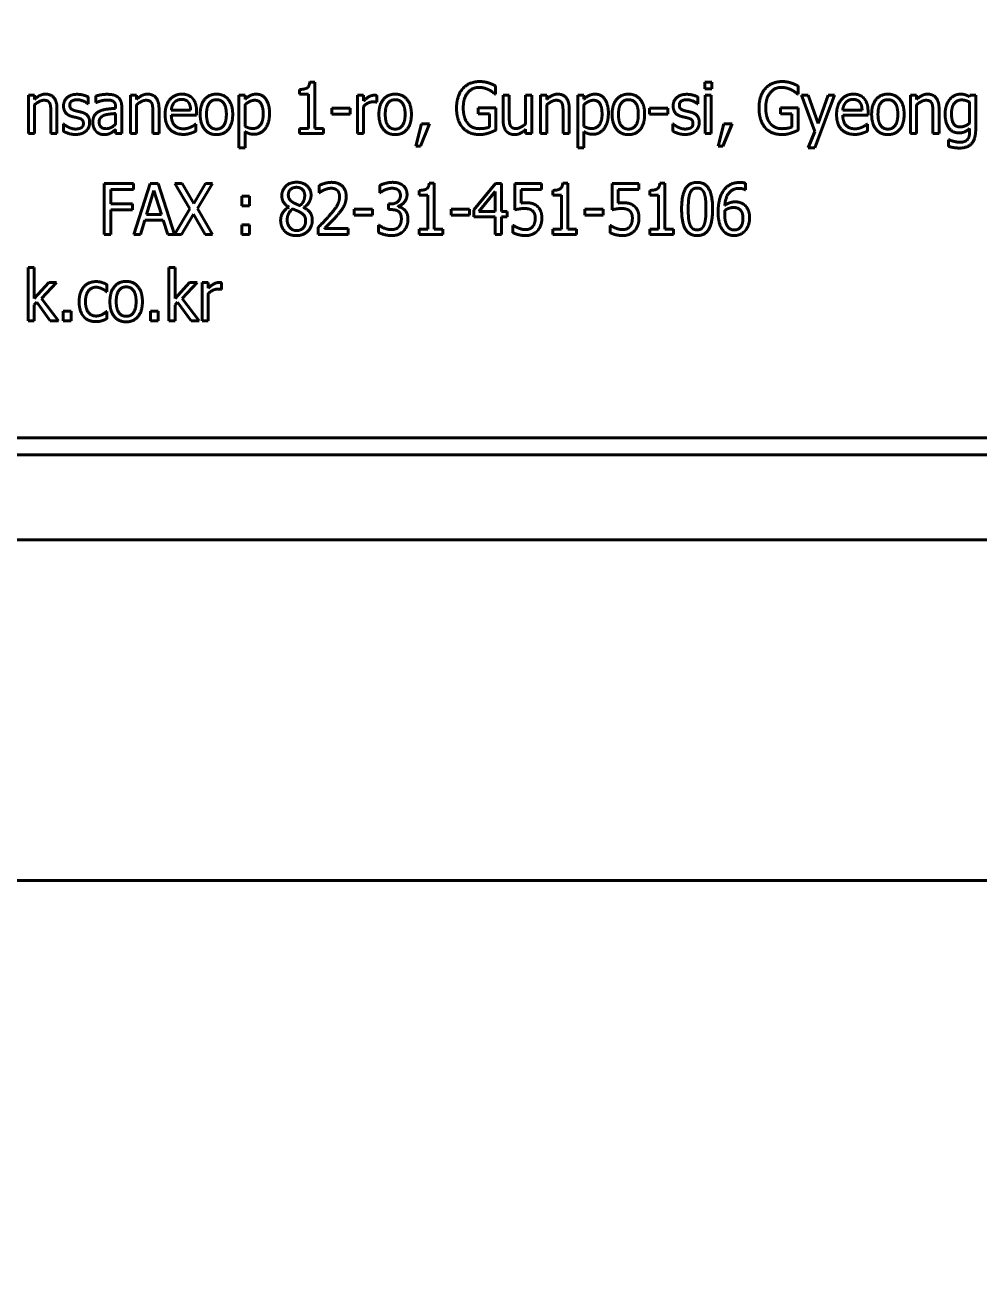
# Model space of a CAD drawing. Header units: millimetres. Extents: x 0 to 4756, y 0 to 3364.
# Drawn here: x 1143.1 to 1199.1, y 795.3 to 869 of the extents above; entities that cross this region are included whole.
import ezdxf

# ---------------------------------------------------------------- set-up
doc = ezdxf.new("R2010")
doc.units = ezdxf.units.MM
doc.header["$LTSCALE"] = 4
doc.layers.add('가시적인 것(ISO)', color=3, linetype='Continuous', lineweight=40)
doc.layers.add('치수(ISO)', color=2, linetype='Continuous', lineweight=25)
doc.styles.add('치수 텍스트_PSTEK_POSCO', font='isocp.shx')
doc.dimstyles.new('치수_PSTEK_POSCO', dxfattribs={"dimscale": 4, "dimtxt": 5, "dimasz": 2.5, "dimexe": 2, "dimexo": 2.5, "dimgap": 1, "dimtad": 1, "dimrnd": 1e-08, "dimdsep": 46, "dimtxsty": '치수 텍스트_PSTEK_POSCO', "dimcen": 0.09, "dimdle": 10, "dimclrd": 7, "dimclre": 7, "dimclrt": 2, "dimadec": 1, "dimazin": 2, "dimtfac": 1, "dimtmove": 0, "dimatfit": 3, "dimfxl": 0, "dimtolj": 1, "dimlwd": -1, "dimlwe": -1, "dimarcsym": 0})

# ---------------------------------------------------------------- blocks, each defined once
blk = doc.blocks.new('*D24')
at = {"layer": 'Defpoints', "color": 0}
for p in [(2145.269, 987.571), (768.269, 528.821), (2145.269, 290.288)]:
    blk.add_point(p, dxfattribs=at)
at = {"layer": '치수(ISO)', "color": 7}
for p, q in [((2145.269, 977.571), (2145.269, 282.288)), ((768.269, 518.821), (768.269, 282.288)), ((778.269, 290.288), (2135.269, 290.288))]:
    blk.add_line(p, q, dxfattribs=at)
for points in [[(778.269, 291.954), (778.269, 288.621), (768.269, 290.288)], [(2135.269, 291.954), (2135.269, 288.621), (2145.269, 290.288)]]:
    blk.add_solid(points, dxfattribs=at)
at = {"layer": '치수(ISO)', "color": 2, "insert": (1433.769, 304.288), "char_height": 20, "attachment_point": 4, "style": '치수 텍스트_PSTEK_POSCO'}
blk.add_mtext('\\A1;1377', dxfattribs=at)

msp = doc.modelspace()

# ---------------------------------------------------------------- linework, layer by layer
at = {"layer": '가시적인 것(ISO)'}
for p, q in [((1159.7651, 865.6891), (1160.0617, 865.6891)), ((1160.0617, 865.6891), (1160.0617, 862.9857)), ((1182.9556, 865.305), (1182.9556, 865.6989)), ((1182.9556, 865.6989), (1183.364, 865.6989)), ((1183.364, 865.6989), (1183.364, 865.305)), ((1143.2506, 864.9306), (1143.6104, 864.9306)), ((1143.2506, 862.6794), (1143.2506, 864.9306)), ((1143.6104, 864.9306), (1143.6104, 864.6802)), ((1146.7708, 864.8212), (1146.7708, 864.4152)), ((1147.2084, 864.4955), (1147.2084, 864.882)), ((1149.2408, 864.9306), (1149.6006, 864.9306)), ((1149.2408, 862.6794), (1149.2408, 864.9306)), ((1149.6006, 864.9306), (1149.6006, 864.6802)), ((1155.6152, 864.9306), (1155.975, 864.9306)), ((1155.6152, 861.8504), (1155.6152, 864.9306)), ((1155.975, 864.9306), (1155.975, 864.6948)), ((1159.1768, 864.9963), (1159.1768, 865.271)), ((1159.6946, 864.9963), (1159.1768, 864.9963)), ((1159.6946, 862.9857), (1159.6946, 864.9963)), ((1162.5682, 864.9306), (1162.928, 864.9306)), ((1162.5682, 862.6794), (1162.5682, 864.9306)), ((1162.928, 864.9306), (1162.928, 864.5951)), ((1163.7011, 864.9185), (1163.7011, 864.5246)), ((1170.676, 864.9938), (1170.6444, 864.9938)), ((1170.676, 865.4752), (1170.676, 864.9938)), ((1171.1209, 863.4695), (1171.1209, 864.9306)), ((1171.1209, 864.9306), (1171.4807, 864.9306)), ((1171.4807, 864.9306), (1171.4807, 863.647)), ((1172.441, 863.2483), (1172.441, 864.9306)), ((1172.441, 864.9306), (1172.8008, 864.9306)), ((1172.8008, 864.9306), (1172.8008, 862.6794)), ((1173.3211, 862.6794), (1173.3211, 864.9306)), ((1173.3211, 864.9306), (1173.6809, 864.9306)), ((1173.6809, 864.9306), (1173.6809, 864.6802)), ((1175.5066, 861.8504), (1175.5066, 864.9306)), ((1175.5066, 864.9306), (1175.8664, 864.9306)), ((1175.8664, 864.9306), (1175.8664, 864.6948)), ((1182.5569, 864.8212), (1182.5569, 864.4152)), ((1183.364, 865.305), (1182.9556, 865.305)), ((1182.9775, 862.6794), (1182.9775, 864.9306)), ((1182.9775, 864.9306), (1183.3373, 864.9306)), ((1183.3373, 864.9306), (1183.3373, 862.6794)), ((1188.4329, 864.9938), (1188.4013, 864.9938)), ((1188.4329, 865.4752), (1188.4329, 864.9938)), ((1189.4199, 862.7912), (1188.6444, 864.9306)), ((1188.6444, 864.9306), (1189.0334, 864.9306)), ((1189.0334, 864.9306), (1189.6144, 863.2653)), ((1190.5723, 864.9306), (1189.4224, 861.8504)), ((1189.6144, 863.2653), (1190.1955, 864.9306)), ((1190.1955, 864.9306), (1190.5723, 864.9306)), ((1195.0334, 862.6794), (1195.0334, 864.9306)), ((1195.0334, 864.9306), (1195.3932, 864.9306)), ((1195.3932, 864.9306), (1195.3932, 864.6802)), ((1198.505, 864.8358), (1198.5269, 864.9306)), ((1198.5269, 864.9306), (1198.8648, 864.9306)), ((1198.8648, 864.9306), (1198.8648, 862.9371)), ((1143.6104, 864.3617), (1143.6104, 862.6794)), ((1144.9305, 864.1405), (1144.9305, 862.6794)), ((1146.7708, 864.4152), (1146.7514, 864.4152)), ((1147.2303, 864.4955), (1147.2084, 864.4955)), ((1148.3754, 864.16), (1148.3754, 864.2329)), ((1148.7352, 864.2183), (1148.7352, 862.6794)), ((1149.6006, 864.3617), (1149.6006, 862.6794)), ((1150.9207, 864.1405), (1150.9207, 862.6794)), ((1155.975, 864.3788), (1155.975, 863.1)), ((1161.0585, 863.8099), (1161.0585, 864.1745)), ((1161.0585, 864.1745), (1162.1379, 864.1745)), ((1162.1379, 864.1745), (1162.1379, 863.8099)), ((1162.928, 864.2767), (1162.928, 862.6794)), ((1163.7011, 864.5246), (1163.6817, 864.5246)), ((1169.6549, 863.8391), (1169.6549, 864.1891)), ((1169.6549, 864.1891), (1170.6882, 864.1891)), ((1170.6882, 864.1891), (1170.6882, 862.8788)), ((1173.6809, 864.3617), (1173.6809, 862.6794)), ((1175.001, 864.1405), (1175.001, 862.6794)), ((1175.8664, 864.3788), (1175.8664, 863.1)), ((1179.7125, 863.8099), (1179.7125, 864.1745)), ((1179.7125, 864.1745), (1180.7919, 864.1745)), ((1180.7919, 864.1745), (1180.7919, 863.8099)), ((1182.5569, 864.4152), (1182.5374, 864.4152)), ((1187.4118, 863.8391), (1187.4118, 864.1891)), ((1187.4118, 864.1891), (1188.445, 864.1891)), ((1188.445, 864.1891), (1188.445, 862.8788)), ((1195.3932, 864.3617), (1195.3932, 862.6794)), ((1196.7133, 864.1405), (1196.7133, 862.6794)), ((1198.505, 863.2896), (1198.505, 864.5271)), ((1144.5707, 862.6794), (1144.5707, 863.963)), ((1148.3754, 863.2337), (1148.3754, 863.8585)), ((1150.5609, 862.6794), (1150.5609, 863.963)), ((1151.6428, 864.0554), (1152.7757, 864.0554)), ((1153.1258, 863.7661), (1151.6428, 863.7661)), ((1153.1258, 863.9728), (1153.1258, 863.7661)), ((1162.1379, 863.8099), (1161.0585, 863.8099)), ((1170.3138, 863.8391), (1169.6549, 863.8391)), ((1170.3138, 863.0635), (1170.3138, 863.8391)), ((1174.6412, 862.6794), (1174.6412, 863.963)), ((1180.7919, 863.8099), (1179.7125, 863.8099)), ((1188.0707, 863.8391), (1187.4118, 863.8391)), ((1188.0707, 863.0635), (1188.0707, 863.8391)), ((1191.0609, 864.0554), (1192.1938, 864.0554)), ((1192.5439, 863.7661), (1191.0609, 863.7661)), ((1192.5439, 863.9728), (1192.5439, 863.7661)), ((1196.3535, 862.6794), (1196.3535, 863.963)), ((1143.6104, 862.6794), (1143.2506, 862.6794)), ((1144.9305, 862.6794), (1144.5707, 862.6794)), ((1145.3049, 862.8156), (1145.3049, 863.241)), ((1145.3049, 863.241), (1145.3243, 863.241)), ((1148.3754, 862.6794), (1148.3754, 862.9177)), ((1148.7352, 862.6794), (1148.3754, 862.6794)), ((1149.6006, 862.6794), (1149.2408, 862.6794)), ((1150.9207, 862.6794), (1150.5609, 862.6794)), ((1153.0626, 863.2313), (1153.0844, 863.2313)), ((1153.0844, 863.2313), (1153.0844, 862.818)), ((1155.975, 862.7937), (1155.975, 861.8504)), ((1159.1768, 862.6794), (1159.1768, 862.9857)), ((1159.1768, 862.9857), (1159.6946, 862.9857)), ((1160.5674, 862.6794), (1159.1768, 862.6794)), ((1160.0617, 862.9857), (1160.5674, 862.9857)), ((1160.5674, 862.9857), (1160.5674, 862.6794)), ((1162.928, 862.6794), (1162.5682, 862.6794)), ((1165.9888, 861.9331), (1166.3243, 863.2532)), ((1166.8032, 863.2532), (1166.2684, 861.9331)), ((1166.3243, 863.2532), (1166.8032, 863.2532)), ((1172.441, 862.6794), (1172.441, 862.9274)), ((1172.8008, 862.6794), (1172.441, 862.6794)), ((1173.6809, 862.6794), (1173.3211, 862.6794)), ((1175.001, 862.6794), (1174.6412, 862.6794)), ((1175.8664, 862.7937), (1175.8664, 861.8504)), ((1181.0909, 862.8156), (1181.0909, 863.241)), ((1181.0909, 863.241), (1181.1104, 863.241)), ((1183.3373, 862.6794), (1182.9775, 862.6794)), ((1183.7457, 861.9331), (1184.0812, 863.2532)), ((1184.5601, 863.2532), (1184.0253, 861.9331)), ((1184.0812, 863.2532), (1184.5601, 863.2532)), ((1189.0382, 861.8504), (1189.4199, 862.7912)), ((1192.4807, 863.2313), (1192.5026, 863.2313)), ((1192.5026, 863.2313), (1192.5026, 862.818)), ((1195.3932, 862.6794), (1195.0334, 862.6794)), ((1196.7133, 862.6794), (1196.3535, 862.6794)), ((1198.505, 862.7815), (1198.505, 862.9784)), ((1155.975, 861.8504), (1155.6152, 861.8504)), ((1166.2684, 861.9331), (1165.9888, 861.9331)), ((1175.8664, 861.8504), (1175.5066, 861.8504)), ((1184.0253, 861.9331), (1183.7457, 861.9331)), ((1189.4224, 861.8504), (1189.0382, 861.8504)), ((1197.2749, 861.9258), (1197.2749, 862.3196)), ((1197.2749, 862.3196), (1197.2943, 862.3196)), ((1147.7068, 856.7527), (1147.7068, 859.7527)), ((1147.7068, 859.7527), (1149.4134, 859.7527)), ((1149.4134, 859.7527), (1149.4134, 859.3978)), ((1149.4402, 856.7527), (1150.4005, 859.7527)), ((1150.4005, 859.7527), (1150.8697, 859.7527)), ((1150.8697, 859.7527), (1151.8275, 856.7606)), ((1152.7319, 858.2527), (1151.8494, 859.7527)), ((1151.8494, 859.7527), (1152.2822, 859.7527)), ((1152.2822, 859.7527), (1152.9629, 858.5737)), ((1152.9629, 858.5737), (1153.6582, 859.7527)), ((1154.0666, 859.7527), (1153.1744, 858.2722)), ((1153.6582, 859.7527), (1154.0666, 859.7527)), ((1160.3267, 859.2082), (1160.3267, 859.6361)), ((1166.7789, 859.7625), (1167.0755, 859.7625)), ((1167.0755, 859.7625), (1167.0755, 857.0591)), ((1169.3972, 858.2066), (1170.6711, 859.7527)), ((1170.6711, 859.7527), (1171.0237, 859.7527)), ((1171.0237, 859.7527), (1171.0237, 858.1069)), ((1171.8162, 858.2066), (1171.8162, 859.7527)), ((1171.8162, 859.7527), (1173.3794, 859.7527)), ((1173.3794, 859.7527), (1173.3794, 859.4002)), ((1174.6193, 859.7625), (1174.9159, 859.7625)), ((1174.9159, 859.7625), (1174.9159, 857.0591)), ((1177.5172, 858.2066), (1177.5172, 859.7527)), ((1177.5172, 859.7527), (1179.0804, 859.7527)), ((1179.0804, 859.7527), (1179.0804, 859.4002)), ((1180.3203, 859.7625), (1180.6168, 859.7625)), ((1180.6168, 859.7625), (1180.6168, 857.0591)), ((1185.3429, 859.7673), (1185.3429, 859.3808)), ((1149.4134, 859.3978), (1148.0861, 859.3978)), ((1148.0861, 859.3978), (1148.0861, 858.5518)), ((1150.6241, 859.3443), (1150.1865, 857.9318)), ((1151.0642, 857.9318), (1150.6241, 859.3443)), ((1155.7732, 858.4302), (1155.7732, 859.004)), ((1155.7732, 859.004), (1156.2303, 859.004)), ((1156.2303, 859.004), (1156.2303, 858.4302)), ((1160.3486, 859.2082), (1160.3267, 859.2082)), ((1163.8835, 859.2057), (1163.8835, 859.6312)), ((1163.9053, 859.2057), (1163.8835, 859.2057)), ((1166.1906, 859.0696), (1166.1906, 859.3443)), ((1166.7084, 859.0696), (1166.1906, 859.0696)), ((1166.7084, 857.0591), (1166.7084, 859.0696)), ((1170.6566, 859.2787), (1169.6963, 858.1069)), ((1170.6566, 858.1069), (1170.6566, 859.2787)), ((1173.3794, 859.4002), (1172.1833, 859.4002)), ((1172.1833, 859.4002), (1172.1833, 858.6004)), ((1174.0309, 859.0696), (1174.0309, 859.3443)), ((1174.5488, 859.0696), (1174.0309, 859.0696)), ((1174.5488, 857.0591), (1174.5488, 859.0696)), ((1179.0804, 859.4002), (1177.8843, 859.4002)), ((1177.8843, 859.4002), (1177.8843, 858.6004)), ((1179.7319, 859.0696), (1179.7319, 859.3443)), ((1180.2497, 859.0696), (1179.7319, 859.0696)), ((1180.2497, 857.0591), (1180.2497, 859.0696)), ((1185.3429, 859.3808), (1185.3259, 859.3808)), ((1148.0861, 858.5518), (1149.3575, 858.5518)), ((1149.3575, 858.1968), (1148.0861, 858.1968)), ((1148.0861, 858.1968), (1148.0861, 856.7527)), ((1149.3575, 858.5518), (1149.3575, 858.1968)), ((1151.8275, 856.7606), (1152.7319, 858.2527)), ((1153.1744, 858.2722), (1154.0666, 856.7527)), ((1156.2303, 858.4302), (1155.7732, 858.4302)), ((1158.5423, 858.3549), (1158.5423, 858.367)), ((1159.4126, 858.35), (1159.4126, 858.3378)), ((1162.3713, 857.8832), (1162.3713, 858.2479)), ((1162.3713, 858.2479), (1163.4507, 858.2479)), ((1163.4507, 858.2479), (1163.4507, 857.8832)), ((1164.3867, 858.2138), (1164.3867, 858.5469)), ((1164.3867, 858.5469), (1164.5131, 858.5469)), ((1164.5496, 858.2138), (1164.3867, 858.2138)), ((1164.9556, 858.4205), (1164.9556, 858.3913)), ((1168.0723, 857.8832), (1168.0723, 858.2479)), ((1168.0723, 858.2479), (1169.1517, 858.2479)), ((1169.1517, 858.2479), (1169.1517, 857.8832)), ((1169.3972, 857.7835), (1169.3972, 858.2066)), ((1175.9126, 857.8832), (1175.9126, 858.2479)), ((1175.9126, 858.2479), (1176.9921, 858.2479)), ((1176.9921, 858.2479), (1176.9921, 857.8832)), ((1150.082, 857.5915), (1149.8243, 856.7527)), ((1151.1711, 857.5915), (1150.082, 857.5915)), ((1150.1865, 857.9318), (1151.0642, 857.9318)), ((1151.4288, 856.7527), (1151.1711, 857.5915)), ((1152.9386, 857.9513), (1152.2311, 856.7527)), ((1153.6339, 856.7527), (1152.9386, 857.9513)), ((1163.4507, 857.8832), (1162.3713, 857.8832)), ((1169.1517, 857.8832), (1168.0723, 857.8832)), ((1170.6566, 857.7835), (1169.3972, 857.7835)), ((1169.6963, 858.1069), (1170.6566, 858.1069)), ((1170.6566, 856.7527), (1170.6566, 857.7835)), ((1171.0237, 858.1069), (1171.3616, 858.1069)), ((1171.3616, 857.7835), (1171.0237, 857.7835)), ((1171.0237, 857.7835), (1171.0237, 856.7527)), ((1171.3616, 858.1069), (1171.3616, 857.7835)), ((1176.9921, 857.8832), (1175.9126, 857.8832)), ((1148.0861, 856.7527), (1147.7068, 856.7527)), ((1149.8243, 856.7527), (1149.4402, 856.7527)), ((1152.2311, 856.7527), (1151.4288, 856.7527)), ((1154.0666, 856.7527), (1153.6339, 856.7527)), ((1155.7732, 856.7527), (1155.7732, 857.3265)), ((1155.7732, 857.3265), (1156.2303, 857.3265)), ((1156.2303, 856.7527), (1155.7732, 856.7527)), ((1156.2303, 857.3265), (1156.2303, 856.7527)), ((1160.2684, 856.7527), (1160.2684, 857.1782)), ((1162.0285, 856.7527), (1160.2684, 856.7527)), ((1160.6258, 857.1004), (1162.0285, 857.1004)), ((1162.0285, 857.1004), (1162.0285, 856.7527)), ((1163.8057, 857.2997), (1163.8324, 857.2997)), ((1163.8057, 856.8743), (1163.8057, 857.2997)), ((1166.1906, 856.7527), (1166.1906, 857.0591)), ((1166.1906, 857.0591), (1166.7084, 857.0591)), ((1167.5812, 856.7527), (1166.1906, 856.7527)), ((1167.0755, 857.0591), (1167.5812, 857.0591)), ((1167.5812, 857.0591), (1167.5812, 856.7527)), ((1171.0237, 856.7527), (1170.6566, 856.7527)), ((1171.6995, 856.8597), (1171.6995, 857.2852)), ((1171.6995, 857.2852), (1171.7262, 857.2852)), ((1174.0309, 856.7527), (1174.0309, 857.0591)), ((1174.0309, 857.0591), (1174.5488, 857.0591)), ((1175.4215, 856.7527), (1174.0309, 856.7527)), ((1174.9159, 857.0591), (1175.4215, 857.0591)), ((1175.4215, 857.0591), (1175.4215, 856.7527)), ((1177.4005, 856.8597), (1177.4005, 857.2852)), ((1177.4005, 857.2852), (1177.4272, 857.2852)), ((1179.7319, 856.7527), (1179.7319, 857.0591)), ((1179.7319, 857.0591), (1180.2497, 857.0591)), ((1181.1225, 856.7527), (1179.7319, 856.7527)), ((1180.6168, 857.0591), (1181.1225, 857.0591)), ((1181.1225, 857.0591), (1181.1225, 856.7527)), ((1143.2408, 851.6871), (1143.2408, 854.8208)), ((1143.2408, 854.8208), (1143.6006, 854.8208)), ((1143.6006, 854.8208), (1143.6006, 852.9878)), ((1151.5018, 851.6871), (1151.5018, 854.8208)), ((1151.5018, 854.8208), (1151.8616, 854.8208)), ((1151.8616, 854.8208), (1151.8616, 852.9878)), ((1143.6006, 852.9878), (1144.4467, 853.9383)), ((1144.894, 853.9383), (1144.0164, 852.9975)), ((1144.4467, 853.9383), (1144.894, 853.9383)), ((1147.86, 853.8168), (1147.86, 853.3913)), ((1151.8616, 852.9878), (1152.7076, 853.9383)), ((1153.1549, 853.9383), (1152.2773, 852.9975)), ((1152.7076, 853.9383), (1153.1549, 853.9383)), ((1153.454, 851.6871), (1153.454, 853.9383)), ((1153.454, 853.9383), (1153.8138, 853.9383)), ((1153.8138, 853.9383), (1153.8138, 853.6028)), ((1154.5869, 853.9262), (1154.5869, 853.5323)), ((1147.86, 853.3913), (1147.8381, 853.3913)), ((1153.8138, 853.2844), (1153.8138, 851.6871)), ((1154.5869, 853.5323), (1154.5674, 853.5323)), ((1143.7416, 852.7738), (1143.6006, 852.6279)), ((1143.6006, 852.6279), (1143.6006, 851.6871)), ((1144.5391, 851.6871), (1143.7416, 852.7738)), ((1144.0164, 852.9975), (1145.0131, 851.6871)), ((1152.0026, 852.7738), (1151.8616, 852.6279)), ((1151.8616, 852.6279), (1151.8616, 851.6871)), ((1152.8, 851.6871), (1152.0026, 852.7738)), ((1152.2773, 852.9975), (1153.2741, 851.6871)), ((1143.6006, 851.6871), (1143.2408, 851.6871)), ((1145.0131, 851.6871), (1144.5391, 851.6871)), ((1145.2976, 851.6871), (1145.2976, 852.2609)), ((1145.2976, 852.2609), (1145.7546, 852.2609)), ((1145.7546, 851.6871), (1145.2976, 851.6871)), ((1145.7546, 852.2609), (1145.7546, 851.6871)), ((1147.8381, 852.239), (1147.86, 852.239)), ((1147.86, 852.239), (1147.86, 851.8135)), ((1150.4199, 851.6871), (1150.4199, 852.2609)), ((1150.4199, 852.2609), (1150.877, 852.2609)), ((1150.877, 851.6871), (1150.4199, 851.6871)), ((1150.877, 852.2609), (1150.877, 851.6871)), ((1151.8616, 851.6871), (1151.5018, 851.6871)), ((1153.2741, 851.6871), (1152.8, 851.6871)), ((1153.8138, 851.6871), (1153.454, 851.6871)), ((1234.8531, 844.8208), (1096.6853, 844.8208)), ((1095.7692, 843.8208), (1235.7692, 843.8208)), ((1245.7692, 838.8208), (1085.7692, 838.8208)), ((1430.7692, 818.8208), (900.7692, 818.8208))]:
    msp.add_line(p, q, dxfattribs=at)
for points in [[(1159.1768, 865.271), (1159.471, 865.271), (1159.7481, 865.446), (1159.7651, 865.6891)], [(1168.7579, 865.322), (1168.9329, 865.519), (1169.441, 865.7329), (1169.7449, 865.7329)], [(1169.7449, 865.7329), (1169.8883, 865.7329), (1170.1509, 865.6891), (1170.2724, 865.6502)], [(1170.2724, 865.6502), (1170.3673, 865.6211), (1170.6031, 865.5141), (1170.676, 865.4752)], [(1186.5147, 865.322), (1186.6898, 865.519), (1187.1979, 865.7329), (1187.5018, 865.7329)], [(1187.5018, 865.7329), (1187.6452, 865.7329), (1187.9078, 865.6891), (1188.0293, 865.6502)], [(1188.0293, 865.6502), (1188.1241, 865.6211), (1188.36, 865.5141), (1188.4329, 865.4752)], [(1143.6104, 864.6802), (1143.7708, 864.8334), (1144.0844, 864.9938), (1144.2595, 864.9938)], [(1144.2595, 864.9938), (1144.5755, 864.9938), (1144.9305, 864.5562), (1144.9305, 864.1405)], [(1145.3146, 864.2985), (1145.3146, 864.6024), (1145.7497, 864.9841), (1146.112, 864.9841)], [(1146.112, 864.9841), (1146.2895, 864.9841), (1146.6493, 864.8917), (1146.7708, 864.8212)], [(1147.2084, 864.882), (1147.3081, 864.9112), (1147.6801, 864.9841), (1147.86, 864.9841)], [(1147.86, 864.9841), (1148.0812, 864.9841), (1148.3826, 864.9112), (1148.5042, 864.8164)], [(1148.5042, 864.8164), (1148.6209, 864.724), (1148.7352, 864.4298), (1148.7352, 864.2183)], [(1149.6006, 864.6802), (1149.7611, 864.8334), (1150.0747, 864.9938), (1150.2497, 864.9938)], [(1150.2497, 864.9938), (1150.5658, 864.9938), (1150.9207, 864.5562), (1150.9207, 864.1405)], [(1151.2781, 863.7929), (1151.2781, 864.3423), (1151.8251, 864.9938), (1152.2676, 864.9938)], [(1152.2676, 864.9938), (1152.4669, 864.9938), (1152.7732, 864.8723), (1152.8875, 864.7434)], [(1153.3373, 863.805), (1153.3373, 864.369), (1153.8624, 864.9938), (1154.2927, 864.9938)], [(1154.2927, 864.9938), (1154.7254, 864.9938), (1155.2457, 864.3715), (1155.2457, 863.805)], [(1155.975, 864.6948), (1156.1087, 864.8237), (1156.4369, 864.9938), (1156.629, 864.9938)], [(1156.629, 864.9938), (1156.9985, 864.9938), (1157.4094, 864.3812), (1157.4094, 863.8658)], [(1162.928, 864.5951), (1163.125, 864.7799), (1163.4191, 864.9306), (1163.5553, 864.9306)], [(1163.5553, 864.9306), (1163.6112, 864.9306), (1163.6671, 864.9258), (1163.7011, 864.9185)], [(1163.83, 863.805), (1163.83, 864.369), (1164.3551, 864.9938), (1164.7854, 864.9938)], [(1164.7854, 864.9938), (1165.2181, 864.9938), (1165.7384, 864.3715), (1165.7384, 863.805)], [(1168.3859, 864.1818), (1168.3859, 864.5441), (1168.578, 865.1178), (1168.7579, 865.322)], [(1169.6987, 865.3877), (1169.2878, 865.3877), (1168.7797, 864.7361), (1168.7797, 864.194)], [(1170.2846, 865.2467), (1170.1679, 865.3074), (1169.8713, 865.3877), (1169.6987, 865.3877)], [(1170.6444, 864.9938), (1170.5739, 865.0595), (1170.4207, 865.1786), (1170.2846, 865.2467)], [(1173.6809, 864.6802), (1173.8413, 864.8334), (1174.1549, 864.9938), (1174.33, 864.9938)], [(1174.33, 864.9938), (1174.646, 864.9938), (1175.001, 864.5562), (1175.001, 864.1405)], [(1175.8664, 864.6948), (1176.0002, 864.8237), (1176.3284, 864.9938), (1176.5204, 864.9938)], [(1176.5204, 864.9938), (1176.8899, 864.9938), (1177.3008, 864.3812), (1177.3008, 863.8658)], [(1177.522, 863.805), (1177.522, 864.369), (1178.0472, 864.9938), (1178.4775, 864.9938)], [(1178.4775, 864.9938), (1178.9102, 864.9938), (1179.4305, 864.3715), (1179.4305, 863.805)], [(1181.1006, 864.2985), (1181.1006, 864.6024), (1181.5358, 864.9841), (1181.898, 864.9841)], [(1181.898, 864.9841), (1182.0755, 864.9841), (1182.4353, 864.8917), (1182.5569, 864.8212)], [(1186.1428, 864.1818), (1186.1428, 864.5441), (1186.3348, 865.1178), (1186.5147, 865.322)], [(1187.4556, 865.3877), (1187.0447, 865.3877), (1186.5366, 864.7361), (1186.5366, 864.194)], [(1188.0415, 865.2467), (1187.9248, 865.3074), (1187.6282, 865.3877), (1187.4556, 865.3877)], [(1188.4013, 864.9938), (1188.3308, 865.0595), (1188.1776, 865.1786), (1188.0415, 865.2467)], [(1190.6963, 863.7929), (1190.6963, 864.3423), (1191.2433, 864.9938), (1191.6857, 864.9938)], [(1191.6857, 864.9938), (1191.8851, 864.9938), (1192.1914, 864.8723), (1192.3057, 864.7434)], [(1192.7554, 863.805), (1192.7554, 864.369), (1193.2805, 864.9938), (1193.7109, 864.9938)], [(1193.7109, 864.9938), (1194.1436, 864.9938), (1194.6639, 864.3715), (1194.6639, 863.805)], [(1195.3932, 864.6802), (1195.5536, 864.8334), (1195.8673, 864.9938), (1196.0423, 864.9938)], [(1196.0423, 864.9938), (1196.3583, 864.9938), (1196.7133, 864.5562), (1196.7133, 864.1405)], [(1197.3454, 864.6924), (1197.4669, 864.8358), (1197.7976, 864.9938), (1197.9726, 864.9938)], [(1197.9726, 864.9938), (1198.1404, 864.9938), (1198.3835, 864.9112), (1198.505, 864.8358)], [(1144.1647, 864.634), (1144.0309, 864.634), (1143.7465, 864.4833), (1143.6104, 864.3617)], [(1144.5026, 864.4663), (1144.4588, 864.5514), (1144.3008, 864.634), (1144.1647, 864.634)], [(1144.5707, 863.963), (1144.5707, 864.1186), (1144.5415, 864.3861), (1144.5026, 864.4663)], [(1145.7814, 863.6883), (1145.5358, 863.7637), (1145.3146, 864.0749), (1145.3146, 864.2985)], [(1146.1047, 864.6656), (1145.9272, 864.6656), (1145.6817, 864.5076), (1145.6817, 864.3496)], [(1145.6817, 864.3496), (1145.6817, 864.2062), (1145.8275, 864.0676), (1145.988, 864.0238)], [(1146.7514, 864.4152), (1146.6152, 864.5319), (1146.2749, 864.6656), (1146.1047, 864.6656)], [(1147.8575, 864.6486), (1147.7335, 864.6486), (1147.398, 864.5708), (1147.2303, 864.4955)], [(1147.4224, 863.9898), (1147.6023, 864.0773), (1148.0933, 864.1429), (1148.3754, 864.16)], [(1148.2295, 864.5732), (1148.1614, 864.6194), (1147.9621, 864.6486), (1147.8575, 864.6486)], [(1148.3754, 864.2329), (1148.3754, 864.3642), (1148.3, 864.5271), (1148.2295, 864.5732)], [(1150.1549, 864.634), (1150.0212, 864.634), (1149.7368, 864.4833), (1149.6006, 864.3617)], [(1150.4929, 864.4663), (1150.4491, 864.5514), (1150.2911, 864.634), (1150.1549, 864.634)], [(1150.5609, 863.963), (1150.5609, 864.1186), (1150.5318, 864.3861), (1150.4929, 864.4663)], [(1151.8203, 864.5052), (1151.7376, 864.4152), (1151.6549, 864.1989), (1151.6428, 864.0554)], [(1152.2457, 864.6827), (1152.1023, 864.6827), (1151.9005, 864.5927), (1151.8203, 864.5052)], [(1152.6541, 864.5076), (1152.5909, 864.5927), (1152.3916, 864.6827), (1152.2457, 864.6827)], [(1152.7757, 864.0554), (1152.7708, 864.2086), (1152.71, 864.4322), (1152.6541, 864.5076)], [(1152.8875, 864.7434), (1153.0042, 864.6146), (1153.1258, 864.2426), (1153.1258, 863.9728)], [(1154.2927, 864.6681), (1154.0131, 864.6681), (1153.7092, 864.2426), (1153.7092, 863.805)], [(1154.8737, 863.805), (1154.8737, 864.2426), (1154.5723, 864.6681), (1154.2927, 864.6681)], [(1156.5415, 864.634), (1156.3883, 864.634), (1156.1039, 864.4906), (1155.975, 864.3788)], [(1157.0374, 863.822), (1157.0374, 864.2086), (1156.804, 864.634), (1156.5415, 864.634)], [(1163.4896, 864.5416), (1163.3438, 864.5416), (1163.0569, 864.4079), (1162.928, 864.2767)], [(1163.6817, 864.5246), (1163.6428, 864.5368), (1163.5528, 864.5416), (1163.4896, 864.5416)], [(1164.7854, 864.6681), (1164.5058, 864.6681), (1164.2019, 864.2426), (1164.2019, 863.805)], [(1165.3664, 863.805), (1165.3664, 864.2426), (1165.065, 864.6681), (1164.7854, 864.6681)], [(1168.7579, 863.0125), (1168.578, 863.2118), (1168.3859, 863.8002), (1168.3859, 864.1818)], [(1168.7797, 864.194), (1168.7797, 863.8925), (1168.9134, 863.4403), (1169.0399, 863.2848)], [(1174.2352, 864.634), (1174.1015, 864.634), (1173.817, 864.4833), (1173.6809, 864.3617)], [(1174.5731, 864.4663), (1174.5293, 864.5514), (1174.3713, 864.634), (1174.2352, 864.634)], [(1174.6412, 863.963), (1174.6412, 864.1186), (1174.612, 864.3861), (1174.5731, 864.4663)], [(1176.4329, 864.634), (1176.2797, 864.634), (1175.9953, 864.4906), (1175.8664, 864.3788)], [(1176.9288, 863.822), (1176.9288, 864.2086), (1176.6955, 864.634), (1176.4329, 864.634)], [(1178.4775, 864.6681), (1178.1979, 864.6681), (1177.894, 864.2426), (1177.894, 863.805)], [(1179.0585, 863.805), (1179.0585, 864.2426), (1178.757, 864.6681), (1178.4775, 864.6681)], [(1181.5674, 863.6883), (1181.3219, 863.7637), (1181.1006, 864.0749), (1181.1006, 864.2985)], [(1181.8908, 864.6656), (1181.7133, 864.6656), (1181.4677, 864.5076), (1181.4677, 864.3496)], [(1181.4677, 864.3496), (1181.4677, 864.2062), (1181.6136, 864.0676), (1181.7741, 864.0238)], [(1182.5374, 864.4152), (1182.4013, 864.5319), (1182.0609, 864.6656), (1181.8908, 864.6656)], [(1186.5147, 863.0125), (1186.3348, 863.2118), (1186.1428, 863.8002), (1186.1428, 864.1818)], [(1186.5366, 864.194), (1186.5366, 863.8925), (1186.6703, 863.4403), (1186.7968, 863.2848)], [(1191.2384, 864.5052), (1191.1557, 864.4152), (1191.0731, 864.1989), (1191.0609, 864.0554)], [(1191.6639, 864.6827), (1191.5204, 864.6827), (1191.3186, 864.5927), (1191.2384, 864.5052)], [(1192.0723, 864.5076), (1192.0091, 864.5927), (1191.8097, 864.6827), (1191.6639, 864.6827)], [(1192.1938, 864.0554), (1192.189, 864.2086), (1192.1282, 864.4322), (1192.0723, 864.5076)], [(1192.3057, 864.7434), (1192.4224, 864.6146), (1192.5439, 864.2426), (1192.5439, 863.9728)], [(1193.7109, 864.6681), (1193.4313, 864.6681), (1193.1274, 864.2426), (1193.1274, 863.805)], [(1194.2919, 863.805), (1194.2919, 864.2426), (1193.9904, 864.6681), (1193.7109, 864.6681)], [(1195.9475, 864.634), (1195.8138, 864.634), (1195.5293, 864.4833), (1195.3932, 864.3617)], [(1196.2854, 864.4663), (1196.2416, 864.5514), (1196.0836, 864.634), (1195.9475, 864.634)], [(1196.3535, 863.963), (1196.3535, 864.1186), (1196.3243, 864.3861), (1196.2854, 864.4663)], [(1197.0707, 863.8269), (1197.0707, 864.1065), (1197.219, 864.5392), (1197.3454, 864.6924)], [(1198.0309, 864.6535), (1197.7562, 864.6535), (1197.4426, 864.2305), (1197.4426, 863.8342)], [(1198.505, 864.5271), (1198.3713, 864.5951), (1198.1428, 864.6535), (1198.0309, 864.6535)], [(1146.1655, 863.5959), (1146.0974, 863.6154), (1145.8737, 863.6616), (1145.7814, 863.6883)], [(1145.988, 864.0238), (1146.0682, 864.0019), (1146.2651, 863.9582), (1146.3721, 863.9314)], [(1146.4815, 863.2775), (1146.4815, 863.4136), (1146.3429, 863.5497), (1146.1655, 863.5959)], [(1146.3721, 863.9314), (1146.6104, 863.8682), (1146.8486, 863.5789), (1146.8486, 863.3285)], [(1146.8486, 863.3285), (1146.8486, 863.1827), (1146.7392, 862.925), (1146.6347, 862.8301)], [(1147.0334, 863.3309), (1147.0334, 863.5643), (1147.2206, 863.895), (1147.4224, 863.9898)], [(1147.223, 862.8156), (1147.1355, 862.9079), (1147.0334, 863.1802), (1147.0334, 863.3309)], [(1147.736, 863.7661), (1147.5925, 863.7199), (1147.4053, 863.5279), (1147.4053, 863.3577)], [(1147.4053, 863.3577), (1147.4053, 863.1632), (1147.612, 862.9663), (1147.8113, 862.9663)], [(1148.3754, 863.8585), (1148.2465, 863.8463), (1147.8551, 863.805), (1147.736, 863.7661)], [(1152.3527, 862.6284), (1151.8421, 862.6284), (1151.2781, 863.2337), (1151.2781, 863.7929)], [(1151.6428, 863.7661), (1151.6428, 863.3747), (1152.0172, 862.959), (1152.3502, 862.959)], [(1154.2927, 862.6162), (1153.8478, 862.6162), (1153.3373, 863.2556), (1153.3373, 863.805)], [(1153.7092, 863.805), (1153.7092, 863.3796), (1154.0131, 862.942), (1154.2927, 862.942)], [(1155.2457, 863.805), (1155.2457, 863.2361), (1154.7254, 862.6162), (1154.2927, 862.6162)], [(1154.2927, 862.942), (1154.5698, 862.942), (1154.8737, 863.3723), (1154.8737, 863.805)], [(1156.4467, 862.976), (1156.7262, 862.976), (1157.0374, 863.4087), (1157.0374, 863.822)], [(1157.4094, 863.8658), (1157.4094, 863.3018), (1156.8989, 862.6356), (1156.5074, 862.6356)], [(1164.7854, 862.6162), (1164.3405, 862.6162), (1163.83, 863.2556), (1163.83, 863.805)], [(1164.2019, 863.805), (1164.2019, 863.3796), (1164.5058, 862.942), (1164.7854, 862.942)], [(1165.7384, 863.805), (1165.7384, 863.2361), (1165.2181, 862.6162), (1164.7854, 862.6162)], [(1164.7854, 862.942), (1165.0626, 862.942), (1165.3664, 863.3723), (1165.3664, 863.805)], [(1171.313, 862.818), (1171.223, 862.9225), (1171.1209, 863.241), (1171.1209, 863.4695)], [(1171.4807, 863.647), (1171.4807, 863.4671), (1171.505, 863.2313), (1171.5488, 863.1438)], [(1176.3381, 862.976), (1176.6177, 862.976), (1176.9288, 863.4087), (1176.9288, 863.822)], [(1177.3008, 863.8658), (1177.3008, 863.3018), (1176.7903, 862.6356), (1176.3989, 862.6356)], [(1178.4775, 862.6162), (1178.0326, 862.6162), (1177.522, 863.2556), (1177.522, 863.805)], [(1177.894, 863.805), (1177.894, 863.3796), (1178.1979, 862.942), (1178.4775, 862.942)], [(1179.4305, 863.805), (1179.4305, 863.2361), (1178.9102, 862.6162), (1178.4775, 862.6162)], [(1178.4775, 862.942), (1178.7546, 862.942), (1179.0585, 863.3723), (1179.0585, 863.805)], [(1181.9515, 863.5959), (1181.8835, 863.6154), (1181.6598, 863.6616), (1181.5674, 863.6883)], [(1181.7741, 864.0238), (1181.8543, 864.0019), (1182.0512, 863.9582), (1182.1582, 863.9314)], [(1182.2676, 863.2775), (1182.2676, 863.4136), (1182.129, 863.5497), (1181.9515, 863.5959)], [(1182.1582, 863.9314), (1182.3964, 863.8682), (1182.6347, 863.5789), (1182.6347, 863.3285)], [(1182.6347, 863.3285), (1182.6347, 863.1827), (1182.5253, 862.925), (1182.4207, 862.8301)], [(1191.7708, 862.6284), (1191.2603, 862.6284), (1190.6963, 863.2337), (1190.6963, 863.7929)], [(1191.0609, 863.7661), (1191.0609, 863.3747), (1191.4353, 862.959), (1191.7684, 862.959)], [(1193.7109, 862.6162), (1193.266, 862.6162), (1192.7554, 863.2556), (1192.7554, 863.805)], [(1193.1274, 863.805), (1193.1274, 863.3796), (1193.4313, 862.942), (1193.7109, 862.942)], [(1194.6639, 863.805), (1194.6639, 863.2361), (1194.1436, 862.6162), (1193.7109, 862.6162)], [(1193.7109, 862.942), (1193.988, 862.942), (1194.2919, 863.3723), (1194.2919, 863.805)], [(1197.8681, 862.7183), (1197.5034, 862.7183), (1197.0707, 863.2896), (1197.0707, 863.8269)], [(1197.4426, 863.8342), (1197.4426, 863.4598), (1197.6809, 863.0684), (1197.9507, 863.0684)], [(1146.0147, 862.6259), (1145.8008, 862.6259), (1145.4264, 862.7475), (1145.3049, 862.8156)], [(1145.3243, 863.241), (1145.3705, 863.2021), (1145.4945, 863.1097), (1145.5966, 863.0587)], [(1145.5966, 863.0587), (1145.689, 863.0125), (1145.9078, 862.9444), (1146.0269, 862.9444)], [(1146.6347, 862.8301), (1146.5204, 862.7305), (1146.2311, 862.6259), (1146.0147, 862.6259)], [(1146.0269, 862.9444), (1146.112, 862.9444), (1146.3089, 862.9882), (1146.3551, 863.0198)], [(1146.3551, 863.0198), (1146.4232, 863.066), (1146.4815, 863.1705), (1146.4815, 863.2775)], [(1147.6825, 862.6162), (1147.5488, 862.6162), (1147.313, 862.7207), (1147.223, 862.8156)], [(1148.1152, 862.7256), (1148.0204, 862.6721), (1147.8429, 862.6162), (1147.6825, 862.6162)], [(1147.8113, 862.9663), (1147.9791, 862.9663), (1148.2562, 863.1194), (1148.3754, 863.2337)], [(1148.3754, 862.9177), (1148.3316, 862.8836), (1148.1833, 862.7621), (1148.1152, 862.7256)], [(1152.3502, 862.959), (1152.4669, 862.959), (1152.6955, 863.0149), (1152.7878, 863.0587)], [(1152.7587, 862.6916), (1152.6541, 862.66), (1152.4839, 862.6284), (1152.3527, 862.6284)], [(1153.0844, 862.818), (1153.0212, 862.7912), (1152.834, 862.7134), (1152.7587, 862.6916)], [(1152.7878, 863.0587), (1152.8851, 863.1073), (1153.0188, 863.1924), (1153.0626, 863.2313)], [(1155.975, 863.1), (1156.116, 863.0295), (1156.3178, 862.976), (1156.4467, 862.976)], [(1156.5074, 862.6356), (1156.3494, 862.6356), (1156.1039, 862.7134), (1155.975, 862.7937)], [(1169.74, 862.6211), (1169.4386, 862.6211), (1168.9378, 862.8156), (1168.7579, 863.0125)], [(1169.0399, 863.2848), (1169.1638, 863.1292), (1169.5091, 862.9663), (1169.7254, 862.9663)], [(1169.7254, 862.9663), (1169.8859, 862.9663), (1170.2044, 863.0149), (1170.3138, 863.0635)], [(1170.2676, 862.7086), (1170.1266, 862.6648), (1169.9005, 862.6211), (1169.74, 862.6211)], [(1170.6882, 862.8788), (1170.6152, 862.8447), (1170.3721, 862.7402), (1170.2676, 862.7086)], [(1171.7919, 862.6162), (1171.6533, 862.6162), (1171.4053, 862.7134), (1171.313, 862.818)], [(1171.5488, 863.1438), (1171.5925, 863.0562), (1171.7457, 862.976), (1171.8867, 862.976)], [(1172.441, 862.9274), (1172.2757, 862.7742), (1171.9767, 862.6162), (1171.7919, 862.6162)], [(1171.8867, 862.976), (1172.018, 862.976), (1172.317, 863.134), (1172.441, 863.2483)], [(1175.8664, 863.1), (1176.0074, 863.0295), (1176.2092, 862.976), (1176.3381, 862.976)], [(1176.3989, 862.6356), (1176.2408, 862.6356), (1175.9953, 862.7134), (1175.8664, 862.7937)], [(1181.8008, 862.6259), (1181.5869, 862.6259), (1181.2125, 862.7475), (1181.0909, 862.8156)], [(1181.1104, 863.241), (1181.1566, 863.2021), (1181.2805, 863.1097), (1181.3827, 863.0587)], [(1181.3827, 863.0587), (1181.475, 863.0125), (1181.6938, 862.9444), (1181.813, 862.9444)], [(1182.4207, 862.8301), (1182.3065, 862.7305), (1182.0172, 862.6259), (1181.8008, 862.6259)], [(1181.813, 862.9444), (1181.898, 862.9444), (1182.095, 862.9882), (1182.1412, 863.0198)], [(1182.1412, 863.0198), (1182.2092, 863.066), (1182.2676, 863.1705), (1182.2676, 863.2775)], [(1187.4969, 862.6211), (1187.1955, 862.6211), (1186.6946, 862.8156), (1186.5147, 863.0125)], [(1186.7968, 863.2848), (1186.9207, 863.1292), (1187.266, 862.9663), (1187.4823, 862.9663)], [(1187.4823, 862.9663), (1187.6428, 862.9663), (1187.9613, 863.0149), (1188.0707, 863.0635)], [(1188.0245, 862.7086), (1187.8835, 862.6648), (1187.6574, 862.6211), (1187.4969, 862.6211)], [(1188.445, 862.8788), (1188.3721, 862.8447), (1188.129, 862.7402), (1188.0245, 862.7086)], [(1191.7684, 862.959), (1191.8851, 862.959), (1192.1136, 863.0149), (1192.206, 863.0587)], [(1192.1768, 862.6916), (1192.0723, 862.66), (1191.9021, 862.6284), (1191.7708, 862.6284)], [(1192.5026, 862.818), (1192.4394, 862.7912), (1192.2522, 862.7134), (1192.1768, 862.6916)], [(1192.206, 863.0587), (1192.3032, 863.1073), (1192.4369, 863.1924), (1192.4807, 863.2313)], [(1198.505, 862.9784), (1198.3592, 862.8447), (1198.0796, 862.7183), (1197.8681, 862.7183)], [(1198.8648, 862.9371), (1198.8648, 862.3634), (1198.3908, 861.8285), (1197.9021, 861.8285)], [(1197.9507, 863.0684), (1198.0893, 863.0684), (1198.3859, 863.1851), (1198.505, 863.2896)], [(1198.3932, 862.3439), (1198.4564, 862.4266), (1198.505, 862.6429), (1198.505, 862.7815)], [(1197.9021, 861.8285), (1197.7441, 861.8285), (1197.4159, 861.882), (1197.2749, 861.9258)], [(1197.2943, 862.3196), (1197.3308, 862.3026), (1197.4718, 862.2491), (1197.5617, 862.2272)], [(1197.5617, 862.2272), (1197.6614, 862.2005), (1197.8316, 862.1689), (1197.9313, 862.1689)], [(1197.9313, 862.1689), (1198.0966, 862.1689), (1198.3275, 862.2613), (1198.3932, 862.3439)], [(1158.129, 859.0307), (1158.129, 859.3686), (1158.6152, 859.8208), (1158.9896, 859.8208)], [(1158.9896, 859.8208), (1159.3786, 859.8208), (1159.8478, 859.3929), (1159.8478, 859.0574)], [(1160.3267, 859.6361), (1160.4459, 859.6968), (1160.8689, 859.816), (1161.0585, 859.816)], [(1161.0585, 859.816), (1161.4572, 859.816), (1161.9094, 859.3711), (1161.9094, 858.9918)], [(1163.8835, 859.6312), (1164.0074, 859.7017), (1164.4353, 859.816), (1164.6274, 859.816)], [(1164.6274, 859.816), (1164.8219, 859.816), (1165.1087, 859.7333), (1165.2254, 859.6458)], [(1165.2254, 859.6458), (1165.3519, 859.551), (1165.4807, 859.2762), (1165.4807, 859.0915)], [(1166.1906, 859.3443), (1166.4848, 859.3443), (1166.7619, 859.5194), (1166.7789, 859.7625)], [(1174.0309, 859.3443), (1174.3251, 859.3443), (1174.6023, 859.5194), (1174.6193, 859.7625)], [(1179.7319, 859.3443), (1180.0261, 859.3443), (1180.3032, 859.5194), (1180.3203, 859.7625)], [(1181.599, 858.2503), (1181.599, 859.0623), (1182.0439, 859.8135), (1182.5107, 859.8135)], [(1182.5107, 859.8135), (1182.9799, 859.8135), (1183.4199, 859.0356), (1183.4199, 858.2527)], [(1184.0545, 859.3249), (1184.21, 859.5534), (1184.6987, 859.8087), (1185.0196, 859.8087)], [(1185.0196, 859.8087), (1185.1144, 859.8087), (1185.2797, 859.7892), (1185.3429, 859.7673)], [(1158.5423, 858.367), (1158.3332, 858.4959), (1158.129, 858.8022), (1158.129, 859.0307)], [(1158.9872, 859.5242), (1158.7781, 859.5242), (1158.5107, 859.2835), (1158.5107, 859.0769)], [(1158.5107, 859.0769), (1158.5107, 858.9286), (1158.6468, 858.722), (1158.783, 858.6393)], [(1159.4734, 859.0526), (1159.4734, 859.2544), (1159.2157, 859.5242), (1158.9872, 859.5242)], [(1159.1865, 858.4521), (1159.3543, 858.5858), (1159.4734, 858.8703), (1159.4734, 859.0526)], [(1159.8478, 859.0574), (1159.8478, 858.8557), (1159.6241, 858.4618), (1159.4126, 858.35)], [(1160.6233, 859.3735), (1160.5431, 859.3395), (1160.3948, 859.2422), (1160.3486, 859.2082)], [(1161.0318, 859.4683), (1160.9297, 859.4683), (1160.7206, 859.4148), (1160.6233, 859.3735)], [(1160.9564, 857.9002), (1161.2822, 858.2771), (1161.5204, 858.7292), (1161.5204, 858.9699)], [(1161.3794, 859.3468), (1161.3138, 859.4075), (1161.1363, 859.4683), (1161.0318, 859.4683)], [(1161.5204, 858.9699), (1161.5204, 859.0963), (1161.445, 859.286), (1161.3794, 859.3468)], [(1161.9094, 858.9918), (1161.9094, 858.8143), (1161.8316, 858.5177), (1161.7611, 858.3913)], [(1164.1874, 859.3735), (1164.095, 859.3322), (1163.9588, 859.2446), (1163.9053, 859.2057)], [(1164.5958, 859.4683), (1164.4912, 859.4683), (1164.287, 859.4148), (1164.1874, 859.3735)], [(1164.5131, 858.5469), (1164.7708, 858.5469), (1165.0917, 858.8046), (1165.0917, 859.0502)], [(1164.9434, 859.3759), (1164.8705, 859.427), (1164.6955, 859.4683), (1164.5958, 859.4683)], [(1165.0917, 859.0502), (1165.0917, 859.1644), (1165.0066, 859.3273), (1164.9434, 859.3759)], [(1165.4807, 859.0915), (1165.4807, 858.8435), (1165.172, 858.4691), (1164.9556, 858.4205)], [(1182.0877, 859.1644), (1182.0293, 859.0113), (1181.988, 858.5445), (1181.988, 858.2503)], [(1182.5107, 859.4805), (1182.3502, 859.4805), (1182.146, 859.3224), (1182.0877, 859.1644)], [(1182.9288, 859.1693), (1182.8705, 859.3224), (1182.6711, 859.4805), (1182.5107, 859.4805)], [(1183.0309, 858.2527), (1183.0309, 858.5615), (1182.9848, 859.0161), (1182.9288, 859.1693)], [(1183.7433, 858.0704), (1183.7433, 858.4618), (1183.8964, 859.0915), (1184.0545, 859.3249)], [(1184.9686, 859.461), (1184.6136, 859.461), (1184.176, 858.9553), (1184.1347, 858.4594)], [(1185.3259, 859.3808), (1185.2749, 859.41), (1185.0804, 859.461), (1184.9686, 859.461)], [(1158.0609, 857.5818), (1158.0609, 857.8249), (1158.3089, 858.2333), (1158.5423, 858.3549)], [(1158.7732, 858.2527), (1158.6128, 858.1433), (1158.445, 857.8176), (1158.445, 857.6109)], [(1159.1914, 858.0656), (1159.1258, 858.1044), (1158.9094, 858.1944), (1158.7732, 858.2527)], [(1158.783, 858.6393), (1158.8413, 858.6053), (1159.0869, 858.4861), (1159.1865, 858.4521)], [(1159.4126, 858.3378), (1159.6606, 858.2163), (1159.9183, 857.8662), (1159.9183, 857.5891)], [(1161.7611, 858.3913), (1161.6906, 858.26), (1161.4912, 858.0023), (1161.3818, 857.8784)], [(1164.9775, 858.1069), (1164.8972, 858.1677), (1164.6784, 858.2138), (1164.5496, 858.2138)], [(1164.9556, 858.3913), (1165.0455, 858.3719), (1165.2497, 858.2844), (1165.3373, 858.1968)], [(1165.3373, 858.1968), (1165.4248, 858.1117), (1165.5366, 857.8395), (1165.5366, 857.6425)], [(1172.3778, 858.2795), (1172.2246, 858.2795), (1171.911, 858.2284), (1171.8162, 858.2066)], [(1172.1833, 858.6004), (1172.2514, 858.6101), (1172.3875, 858.6174), (1172.441, 858.6174)], [(1172.847, 858.1409), (1172.7643, 858.2163), (1172.5261, 858.2795), (1172.3778, 858.2795)], [(1172.441, 858.6174), (1172.6598, 858.6174), (1172.9637, 858.5421), (1173.1023, 858.4302)], [(1173.1023, 858.4302), (1173.2457, 858.3184), (1173.3964, 857.978), (1173.3964, 857.7057)], [(1178.0788, 858.2795), (1177.9256, 858.2795), (1177.612, 858.2284), (1177.5172, 858.2066)], [(1177.8843, 858.6004), (1177.9523, 858.6101), (1178.0885, 858.6174), (1178.142, 858.6174)], [(1178.548, 858.1409), (1178.4653, 858.2163), (1178.2271, 858.2795), (1178.0788, 858.2795)], [(1178.142, 858.6174), (1178.3608, 858.6174), (1178.6647, 858.5421), (1178.8032, 858.4302)], [(1178.8032, 858.4302), (1178.9467, 858.3184), (1179.0974, 857.978), (1179.0974, 857.7057)], [(1182.5107, 856.6895), (1182.0391, 856.6895), (1181.599, 857.4602), (1181.599, 858.2503)], [(1181.988, 858.2503), (1181.988, 857.9343), (1182.0245, 857.5113), (1182.0852, 857.3459)], [(1183.4199, 858.2527), (1183.4199, 857.4456), (1182.975, 856.6895), (1182.5107, 856.6895)], [(1182.9288, 857.3386), (1182.9848, 857.4869), (1183.0309, 857.944), (1183.0309, 858.2527)], [(1184.1347, 858.1701), (1184.1322, 858.1263), (1184.1274, 858.0437), (1184.1274, 857.9805)], [(1184.1347, 858.4594), (1184.2708, 858.5591), (1184.5577, 858.6685), (1184.7279, 858.6685)], [(1184.6428, 858.3354), (1184.5091, 858.3354), (1184.2562, 858.2503), (1184.1347, 858.1701)], [(1185.0074, 858.2309), (1184.9321, 858.2941), (1184.7425, 858.3354), (1184.6428, 858.3354)], [(1184.7279, 858.6685), (1184.8956, 858.6685), (1185.146, 858.598), (1185.2822, 858.491)], [(1185.2019, 857.7082), (1185.2019, 857.8929), (1185.1096, 858.1433), (1185.0074, 858.2309)], [(1185.2822, 858.491), (1185.4378, 858.367), (1185.5909, 857.9829), (1185.5909, 857.7252)], [(1158.3065, 856.9424), (1158.1849, 857.0639), (1158.0609, 857.3946), (1158.0609, 857.5818)], [(1158.445, 857.6109), (1158.445, 857.3386), (1158.7587, 856.9837), (1158.9945, 856.9837)], [(1159.9183, 857.5891), (1159.9183, 857.2049), (1159.3883, 856.6847), (1158.9896, 856.6847)], [(1158.9945, 856.9837), (1159.2352, 856.9837), (1159.5269, 857.2876), (1159.5269, 857.5502)], [(1159.5269, 857.5502), (1159.5269, 857.7349), (1159.3883, 857.9537), (1159.1914, 858.0656)], [(1160.2684, 857.1782), (1160.458, 857.3654), (1160.7959, 857.713), (1160.9564, 857.9002)], [(1161.3818, 857.8784), (1161.2019, 857.6717), (1160.7595, 857.2292), (1160.6258, 857.1004)], [(1165.1476, 857.6717), (1165.1476, 857.8346), (1165.0577, 858.0461), (1164.9775, 858.1069)], [(1164.9921, 857.2049), (1165.0674, 857.2949), (1165.1476, 857.5088), (1165.1476, 857.6717)], [(1165.5366, 857.6425), (1165.5366, 857.4408), (1165.4053, 857.098), (1165.2838, 856.9667)], [(1173.0074, 857.7082), (1173.0074, 857.8686), (1172.9248, 858.0728), (1172.847, 858.1409)], [(1172.8616, 857.2195), (1172.9321, 857.3095), (1173.0074, 857.5477), (1173.0074, 857.7082)], [(1173.3964, 857.7057), (1173.3964, 857.4894), (1173.2651, 857.1198), (1173.146, 856.9837)], [(1178.7084, 857.7082), (1178.7084, 857.8686), (1178.6258, 858.0728), (1178.548, 858.1409)], [(1178.5626, 857.2195), (1178.6331, 857.3095), (1178.7084, 857.5477), (1178.7084, 857.7082)], [(1179.0974, 857.7057), (1179.0974, 857.4894), (1178.9661, 857.1198), (1178.847, 856.9837)], [(1184.0569, 856.9618), (1183.9086, 857.1247), (1183.7433, 857.6717), (1183.7433, 858.0704)], [(1184.1274, 857.9805), (1184.1274, 857.6693), (1184.2441, 857.2876), (1184.3292, 857.1879)], [(1184.6865, 857.0177), (1184.9175, 857.0177), (1185.2019, 857.363), (1185.2019, 857.7082)], [(1185.5909, 857.7252), (1185.5909, 857.4942), (1185.445, 857.1028), (1185.3235, 856.9715)], [(1158.9896, 856.6847), (1158.7781, 856.6847), (1158.428, 856.8184), (1158.3065, 856.9424)], [(1164.5836, 856.6895), (1164.3697, 856.6895), (1163.9491, 856.7989), (1163.8057, 856.8743)], [(1163.8324, 857.2997), (1163.954, 857.2074), (1164.3575, 857.0372), (1164.5617, 857.0372)], [(1164.5617, 857.0372), (1164.6784, 857.0372), (1164.9118, 857.115), (1164.9921, 857.2049)], [(1165.2838, 856.9667), (1165.1598, 856.8305), (1164.8073, 856.6895), (1164.5836, 856.6895)], [(1172.4459, 856.6895), (1172.2416, 856.6895), (1171.8454, 856.7844), (1171.6995, 856.8597)], [(1171.7262, 857.2852), (1171.77, 857.2511), (1171.9353, 857.1636), (1172.035, 857.1247)], [(1172.035, 857.1247), (1172.1468, 857.0834), (1172.334, 857.0372), (1172.4507, 857.0372)], [(1173.146, 856.9837), (1173.0245, 856.8476), (1172.6671, 856.6895), (1172.4459, 856.6895)], [(1172.4507, 857.0372), (1172.565, 857.0372), (1172.7838, 857.1247), (1172.8616, 857.2195)], [(1178.1468, 856.6895), (1177.9426, 856.6895), (1177.5463, 856.7844), (1177.4005, 856.8597)], [(1177.4272, 857.2852), (1177.471, 857.2511), (1177.6363, 857.1636), (1177.736, 857.1247)], [(1177.736, 857.1247), (1177.8478, 857.0834), (1178.035, 857.0372), (1178.1517, 857.0372)], [(1178.847, 856.9837), (1178.7254, 856.8476), (1178.3681, 856.6895), (1178.1468, 856.6895)], [(1178.1517, 857.0372), (1178.266, 857.0372), (1178.4848, 857.1247), (1178.5626, 857.2195)], [(1182.0852, 857.3459), (1182.1412, 857.1903), (1182.3454, 857.0226), (1182.5107, 857.0226)], [(1182.5107, 857.0226), (1182.6687, 857.0226), (1182.8729, 857.1806), (1182.9288, 857.3386)], [(1184.6865, 856.6895), (1184.4921, 856.6895), (1184.1784, 856.8257), (1184.0569, 856.9618)], [(1184.3292, 857.1879), (1184.4118, 857.0931), (1184.5869, 857.0177), (1184.6865, 857.0177)], [(1185.3235, 856.9715), (1185.1946, 856.833), (1184.8786, 856.6895), (1184.6865, 856.6895)], [(1146.5083, 853.6831), (1146.6347, 853.8314), (1147.0115, 853.9894), (1147.2279, 853.9894)], [(1147.2279, 853.9894), (1147.4053, 853.9894), (1147.7311, 853.8848), (1147.86, 853.8168)], [(1148.0374, 852.8127), (1148.0374, 853.3767), (1148.5626, 854.0015), (1148.9929, 854.0015)], [(1148.9929, 854.0015), (1149.4256, 854.0015), (1149.9459, 853.3792), (1149.9459, 852.8127)], [(1153.8138, 853.6028), (1154.0107, 853.7876), (1154.3049, 853.9383), (1154.441, 853.9383)], [(1154.441, 853.9383), (1154.4969, 853.9383), (1154.5528, 853.9335), (1154.5869, 853.9262)], [(1146.2311, 852.8079), (1146.2311, 853.1044), (1146.3818, 853.5372), (1146.5083, 853.6831)], [(1147.223, 853.6587), (1146.9434, 853.6587), (1146.6031, 853.2138), (1146.6031, 852.8079)], [(1147.5925, 853.5591), (1147.5196, 853.598), (1147.3154, 853.6587), (1147.223, 853.6587)], [(1147.8381, 853.3913), (1147.8016, 853.4254), (1147.6801, 853.5129), (1147.5925, 853.5591)], [(1148.9929, 853.6758), (1148.7133, 853.6758), (1148.4094, 853.2503), (1148.4094, 852.8127)], [(1149.5739, 852.8127), (1149.5739, 853.2503), (1149.2724, 853.6758), (1148.9929, 853.6758)], [(1154.3754, 853.5493), (1154.2295, 853.5493), (1153.9426, 853.4156), (1153.8138, 853.2844)], [(1154.5674, 853.5323), (1154.5285, 853.5445), (1154.4386, 853.5493), (1154.3754, 853.5493)], [(1146.5083, 851.9254), (1146.377, 852.0688), (1146.2311, 852.5113), (1146.2311, 852.8079)], [(1146.6031, 852.8079), (1146.6031, 852.4116), (1146.9313, 851.9667), (1147.223, 851.9667)], [(1148.9929, 851.6239), (1148.548, 851.6239), (1148.0374, 852.2633), (1148.0374, 852.8127)], [(1148.4094, 852.8127), (1148.4094, 852.3873), (1148.7133, 851.9497), (1148.9929, 851.9497)], [(1149.9459, 852.8127), (1149.9459, 852.2438), (1149.4256, 851.6239), (1148.9929, 851.6239)], [(1148.9929, 851.9497), (1149.27, 851.9497), (1149.5739, 852.38), (1149.5739, 852.8127)], [(1147.2279, 851.6361), (1147.0091, 851.6361), (1146.6395, 851.7795), (1146.5083, 851.9254)], [(1147.223, 851.9667), (1147.398, 851.9667), (1147.7165, 852.1198), (1147.8381, 852.239)], [(1147.5804, 851.6944), (1147.488, 851.6652), (1147.3421, 851.6361), (1147.2279, 851.6361)], [(1147.86, 851.8135), (1147.8065, 851.7868), (1147.646, 851.7114), (1147.5804, 851.6944)]]:
    msp.add_open_spline(points, degree=2, dxfattribs=at)

# ---------------------------------------------------------------- dimensions: what is measured, and where the dimension line sits
at = {"layer": '치수(ISO)', "color": 7}
dim = msp.add_linear_dim(base=(2145.2692, 290.2878), p1=(768.2692, 528.8208), p2=(2145.2692, 987.5708), angle=180, dimstyle='치수_PSTEK_POSCO', override={"dimdec": 2, "dimtp": 0, "dimtm": 0, "dimtdec": 2, "dimtofl": 0, "dimatfit": 1}, dxfattribs=at)
dim.commit()
dim.dimension.update_dxf_attribs({"geometry": '*D24', "text_midpoint": (1456.7692, 290.2878), "dimtype": 160})

doc.saveas('drawing.dxf')
